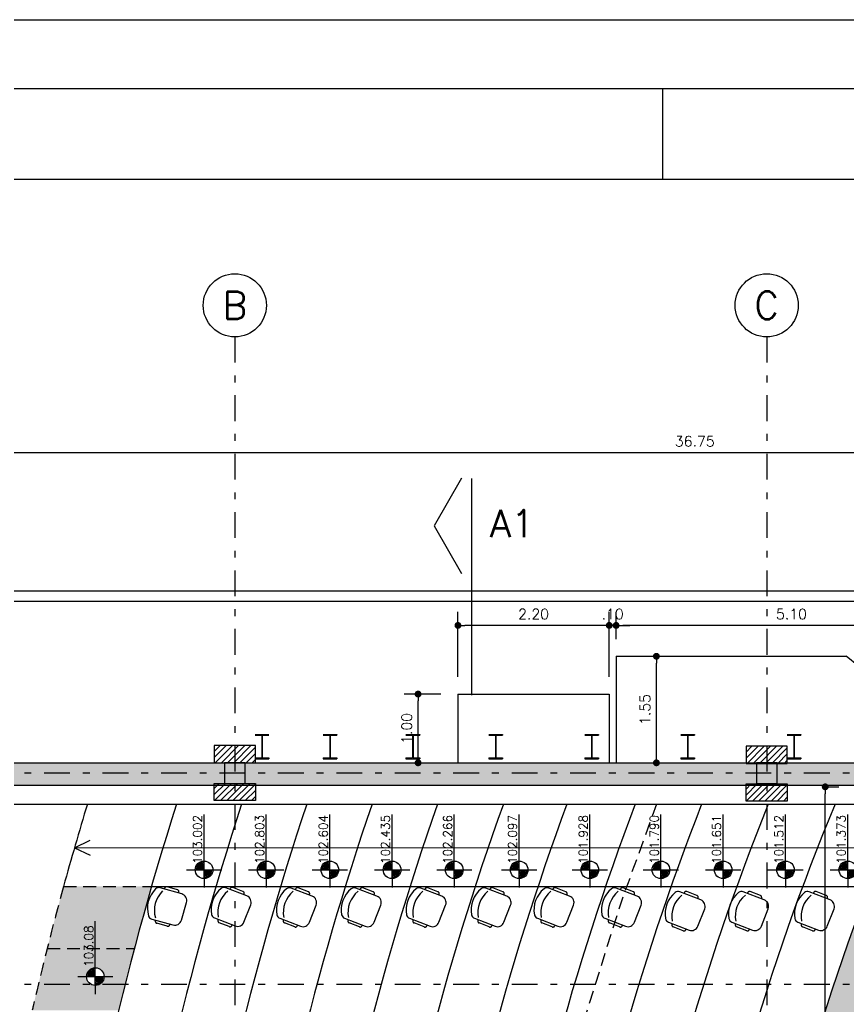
# Model space of a CAD drawing. Extents: x -14 to 107, y -33 to 53.
# Drawn here: x 22.86 to 34.9, y 38.46 to 52.81 of the extents above; entities that cross this region are included whole.
import ezdxf
from ezdxf.enums import TextEntityAlignment as Align

# ---------------------------------------------------------------- set-up
doc = ezdxf.new("R2010")
doc.units = 0
doc.header["$LTSCALE"] = 1.5
doc.header["$MEASUREMENT"] = 0
for name, pattern in [('DASHDOT', [1, 0.5, -0.25, 0, -0.25]), ('HIDDEN', [0.375, 0.25, -0.125]), ('HIDDEN2', [0.1875, 0.125, -0.0625])]:
    doc.linetypes.add(name, pattern=pattern)
doc.layers.get('0').update_dxf_attribs({"linetype": 'CONTINUOUS'})
doc.layers.get('DEFPOINTS').update_dxf_attribs({"linetype": 'CONTINUOUS'})
for name, color, linetype in [('A-ESTRUTURA', 4, 'CONTINUOUS'), ('A-MOBILIA', 1, 'CONTINUOUS'), ('A-PAREDE', 3, 'CONTINUOUS'), ('COTAS', 7, 'CONTINUOUS'), ('EIXOS', 32, 'DASHDOT'), ('N-LNHVISTA', 7, 'CONTINUOUS'), ('N-NOTACOES', 6, 'CONTINUOUS'), ('N-PROJEÇÃO', 1, 'HIDDEN'), ('PILAR', 7, 'CONTINUOUS'), ('PILARNOVO', 4, 'CONTINUOUS'), ('PLACA-PRE-MOLDADA', 6, 'CONTINUOUS'), ('PLATEIA1', 7, 'CONTINUOUS'), ('REVEST', 2, 'CONTINUOUS'), ('SOLID', 251, 'CONTINUOUS'), ('T-FOLHA', 7, 'CONTINUOUS')]:
    doc.layers.add(name, color=color, linetype=linetype)
doc.layers.get('DEFPOINTS').off()
doc.styles.add('COTA', font='romans.shx')
doc.styles.add('ROMANS', font='romans')
doc.dimstyles.new('DG060-1', dxfattribs={"dimscale": 0.1, "dimtxt": 1.5, "dimasz": 1, "dimexe": 2, "dimexo": 2.5, "dimgap": 0.9, "dimtad": 1, "dimzin": 4, "dimdsep": 46, "dimtxsty": 'COTA', "dimblk": 'DOT', "dimblk1": 'DOT', "dimblk2": 'DOT', "dimsah": 1, "dimcen": 0.09, "dimclrd": 1, "dimclre": 1, "dimclrt": 2, "dimadec": 0, "dimazin": 0, "dimtfac": 1, "dimtdec": 4, "dimtix": 1, "dimtmove": 2, "dimatfit": 3, "dimldrblk": 'DOT', "dimfxl": 1, "dimtvp": 2, "dimtolj": 1, "dimtzin": 0, "dimarcsym": 0})

# ---------------------------------------------------------------- blocks, each defined once
blk = doc.blocks.new('DOT')
at = {"color": 0, "linetype": 'ByBlock'}
blk.add_line((-0.5, 0), (-1, 0), dxfattribs=at)
at = {"color": 0, "linetype": 'ByBlock', "const_width": 0.5}
blk.add_lwpolyline([(-0.25, 0, 1), (0.25, 0, 1)], format="xyb", close=True, dxfattribs=at)
blk = doc.blocks.new('*D33')
at = {"color": 1, "linetype": 'ByBlock'}
for p, q in [((14.3, 44.75), (14.3, 46.713)), ((51.045, 44.75), (51.045, 46.713)), ((14.4, 46.513), (50.945, 46.513))]:
    blk.add_line(p, q, dxfattribs=at)
at = {"color": 1, "linetype": 'ByBlock', "xscale": 0.1, "yscale": 0.1, "zscale": 0.1, "rotation": 180}
blk.add_blockref('DOT', (14.3, 46.513), dxfattribs=at)
at = {"color": 1, "linetype": 'ByBlock', "xscale": 0.1, "yscale": 0.1, "zscale": 0.1}
blk.add_blockref('DOT', (51.045, 46.513), dxfattribs=at)
at = {"color": 2, "linetype": 'ByBlock', "insert": (32.672, 46.678), "char_height": 0.15, "attachment_point": 5, "style": 'COTA'}
blk.add_mtext('\\A1;36.75', dxfattribs=at)
blk = doc.blocks.new('*D108')
at = {"color": 1, "linetype": 'ByBlock'}
for p, q in [((34.619, 41.65), (34.769, 41.65)), ((34.569, 28.125), (34.569, 41.55)), ((34.619, 28.025), (34.769, 28.025))]:
    blk.add_line(p, q, dxfattribs=at)
at = {"color": 1, "linetype": 'ByBlock', "xscale": 0.1, "yscale": 0.1, "zscale": 0.1}
for p, rotation in [((34.569, 41.65), 90), ((34.569, 28.025), 270)]:
    blk.add_blockref('DOT', p, dxfattribs=dict(at, rotation=rotation))
at = {"color": 2, "linetype": 'ByBlock', "insert": (34.404, 35.625), "char_height": 0.15, "attachment_point": 5, "rotation": 90, "style": 'COTA'}
blk.add_mtext('\\A1;13.63', dxfattribs=at)
blk = doc.blocks.new('REFORÇO')
at = {"layer": 'PILARNOVO'}
h = blk.add_hatch(dxfattribs=at)
h.set_pattern_fill('ANSI31', color=1, scale=0.02, style=0)
h.set_pattern_definition([(45, (-15.477946, 25.700124), (-0.04490128, 0.04490128), [])])
h.paths.add_polyline_path([(25.983, 42), (26.283, 42), (26.283, 42.25), (25.983, 42.25)])
h.paths.add_polyline_path([(25.983, 41.7), (25.983, 41.45), (26.283, 41.45), (26.283, 41.7)])
h.paths.add_polyline_path([(25.983, 41.7), (25.683, 41.7), (25.683, 41.45), (25.983, 41.45)])
h.paths.add_polyline_path([(25.683, 42), (25.983, 42), (25.983, 42.25), (25.683, 42.25)])
h = blk.add_hatch(dxfattribs=at)
h.set_pattern_fill('ANSI31', color=1, scale=0.02, style=0)
h.set_pattern_definition([(45, (-7.742946, 25.69181), (-0.04490128, 0.04490128), [])])
h.paths.add_polyline_path([(33.718, 41.992), (34.018, 41.992), (34.018, 42.242), (33.718, 42.242)])
h.paths.add_polyline_path([(33.718, 41.692), (33.718, 41.442), (34.018, 41.442), (34.018, 41.692)])
h.paths.add_polyline_path([(33.718, 41.692), (33.418, 41.692), (33.418, 41.442), (33.718, 41.442)])
h.paths.add_polyline_path([(33.418, 41.992), (33.718, 41.992), (33.718, 42.242), (33.418, 42.242)])
for points in [[(25.683, 42), (26.283, 42), (26.283, 42.25), (25.683, 42.25)], [(33.418, 41.992), (34.018, 41.992), (34.018, 42.242), (33.418, 42.242)], [(25.683, 41.7), (26.283, 41.7), (26.283, 41.45), (25.683, 41.45)], [(33.418, 41.692), (34.018, 41.692), (34.018, 41.442), (33.418, 41.442)]]:
    blk.add_lwpolyline(points, close=True, dxfattribs=at)
blk = doc.blocks.new('CADEIRA55')
at = {"layer": 'A-MOBILIA'}
for p, q in [((-0.233, -0.117), (-0.233, -0.438)), ((0.237, -0.438), (0.237, -0.112)), ((-0.273, -0.363), (-0.273, -0.205)), ((0.277, -0.363), (0.277, -0.205)), ((-0.133, -0.538), (0.137, -0.538))]:
    blk.add_line(p, q, dxfattribs=at)
at = {"layer": 'A-MOBILIA', "linetype": 'HIDDEN'}
for p, q in [((-0.233, -0.175), (-0.243, -0.175)), ((0.237, -0.175), (0.247, -0.175)), ((-0.233, -0.393), (-0.243, -0.393)), ((0.237, -0.393), (0.247, -0.393))]:
    blk.add_line(p, q, dxfattribs=at)
at = {"layer": 'A-MOBILIA'}
for centre, radius, start, end in [((0.006, -0.397), 0.397, 60.2956, 121.4861), ((-0.163, -0.117), 0.07, 123.0438, 180), ((0.006, -0.502), 0.397, 60.2956, 121.4861), ((0.167, -0.112), 0.07, 0, 58.8307), ((-0.133, -0.438), 0.1, 180, 270), ((0.137, -0.438), 0.1, 270, 0)]:
    blk.add_arc(centre, radius, start, end, dxfattribs=at)
at = {"layer": 'A-MOBILIA', "linetype": 'HIDDEN'}
for centre, start, end in [((-0.243, -0.205), 90, 180), ((0.247, -0.205), 0, 90), ((-0.243, -0.363), 180, 270), ((0.247, -0.363), 270, 0)]:
    blk.add_arc(centre, 0.03, start, end, dxfattribs=at)
blk = doc.blocks.new('CAMAROTES_ESTRUT2')
at = {"layer": 'A-ESTRUTURA'}
for p, q in [((-18.885, -2.558), (-18.885, -2.548)), ((-18.885, -2.548), (-18.689, -2.548)), ((-17.899, -2.558), (-17.899, -2.548)), ((-17.899, -2.548), (-17.703, -2.548)), ((-16.694, -2.558), (-16.694, -2.548)), ((-16.694, -2.548), (-16.498, -2.548)), ((-15.489, -2.558), (-15.489, -2.548)), ((-15.489, -2.548), (-15.292, -2.548)), ((-14.092, -2.548), (-13.896, -2.548)), ((-14.092, -2.558), (-14.092, -2.548)), ((-12.696, -2.558), (-12.696, -2.548)), ((-12.696, -2.548), (-12.499, -2.548)), ((-11.15, -2.548), (-10.954, -2.548)), ((-11.15, -2.558), (-11.15, -2.548)), ((-9.903, -2.548), (-9.707, -2.548)), ((-9.903, -2.558), (-9.903, -2.548)), ((-8.507, -2.558), (-8.507, -2.548)), ((-8.507, -2.548), (-8.31, -2.548)), ((-7.11, -2.558), (-7.11, -2.548)), ((-7.11, -2.548), (-6.914, -2.548)), ((-5.714, -2.558), (-5.714, -2.548)), ((-5.714, -2.548), (-5.518, -2.548)), ((-4.208, -2.558), (-4.208, -2.548)), ((-4.208, -2.548), (-4.012, -2.548)), ((-2.921, -2.558), (-2.921, -2.548)), ((-2.921, -2.548), (-2.725, -2.548)), ((-1.535, -2.548), (-1.339, -2.548)), ((-1.535, -2.558), (-1.535, -2.548)), ((-0.201, -2.548), (-0.004, -2.548)), ((-0.201, -2.558), (-0.201, -2.548))]:
    blk.add_line(p, q, dxfattribs=at)
at = {"layer": 'A-ESTRUTURA', "linetype": 'Continuous'}
for p, q in [((-18.885, -2.548), (-18.685, -2.548)), ((-18.885, -2.558), (-18.788, -2.558)), ((-18.788, -2.888), (-18.788, -2.558)), ((-18.782, -2.558), (-18.685, -2.558)), ((-18.782, -2.888), (-18.782, -2.558)), ((-18.685, -2.558), (-18.685, -2.548)), ((-17.899, -2.548), (-17.699, -2.548)), ((-17.899, -2.558), (-17.802, -2.558)), ((-17.802, -2.888), (-17.802, -2.558)), ((-17.796, -2.558), (-17.699, -2.558)), ((-17.796, -2.888), (-17.796, -2.558)), ((-17.699, -2.558), (-17.699, -2.548)), ((-16.694, -2.548), (-16.493, -2.548)), ((-16.694, -2.558), (-16.597, -2.558)), ((-16.597, -2.888), (-16.597, -2.558)), ((-16.59, -2.558), (-16.493, -2.558)), ((-16.59, -2.888), (-16.59, -2.558)), ((-16.493, -2.558), (-16.493, -2.548)), ((-15.489, -2.548), (-15.288, -2.548)), ((-15.489, -2.558), (-15.391, -2.558)), ((-15.391, -2.888), (-15.391, -2.558)), ((-15.385, -2.558), (-15.288, -2.558)), ((-15.385, -2.888), (-15.385, -2.558)), ((-15.288, -2.558), (-15.288, -2.548)), ((-14.092, -2.548), (-13.892, -2.548)), ((-14.092, -2.558), (-13.995, -2.558)), ((-13.995, -2.888), (-13.995, -2.558)), ((-13.989, -2.888), (-13.989, -2.558)), ((-13.989, -2.558), (-13.892, -2.558)), ((-13.892, -2.558), (-13.892, -2.548)), ((-12.696, -2.548), (-12.495, -2.548)), ((-12.696, -2.558), (-12.599, -2.558)), ((-12.599, -2.888), (-12.599, -2.558)), ((-12.592, -2.558), (-12.495, -2.558)), ((-12.592, -2.888), (-12.592, -2.558)), ((-12.495, -2.558), (-12.495, -2.548)), ((-11.15, -2.548), (-10.95, -2.548)), ((-11.15, -2.558), (-11.053, -2.558)), ((-11.053, -2.888), (-11.053, -2.558)), ((-11.047, -2.888), (-11.047, -2.558)), ((-11.047, -2.558), (-10.95, -2.558)), ((-10.95, -2.558), (-10.95, -2.548)), ((-9.903, -2.548), (-9.702, -2.548)), ((-9.903, -2.558), (-9.806, -2.558)), ((-9.806, -2.888), (-9.806, -2.558)), ((-9.8, -2.888), (-9.8, -2.558)), ((-9.8, -2.558), (-9.702, -2.558)), ((-9.702, -2.558), (-9.702, -2.548)), ((-8.507, -2.548), (-8.306, -2.548)), ((-8.507, -2.558), (-8.409, -2.558)), ((-8.409, -2.888), (-8.409, -2.558)), ((-8.403, -2.558), (-8.306, -2.558)), ((-8.403, -2.888), (-8.403, -2.558)), ((-8.306, -2.558), (-8.306, -2.548)), ((-7.11, -2.548), (-6.91, -2.548)), ((-7.11, -2.558), (-7.013, -2.558)), ((-7.013, -2.888), (-7.013, -2.558)), ((-7.007, -2.558), (-6.91, -2.558)), ((-7.007, -2.888), (-7.007, -2.558)), ((-6.91, -2.558), (-6.91, -2.548)), ((-5.714, -2.548), (-5.513, -2.548)), ((-5.714, -2.558), (-5.617, -2.558)), ((-5.617, -2.888), (-5.617, -2.558)), ((-5.61, -2.558), (-5.513, -2.558)), ((-5.61, -2.888), (-5.61, -2.558)), ((-5.513, -2.558), (-5.513, -2.548)), ((-4.208, -2.548), (-4.007, -2.548)), ((-4.208, -2.558), (-4.111, -2.558)), ((-4.111, -2.888), (-4.111, -2.558)), ((-4.105, -2.558), (-4.007, -2.558)), ((-4.105, -2.888), (-4.105, -2.558)), ((-4.007, -2.558), (-4.007, -2.548)), ((-2.921, -2.548), (-2.72, -2.548)), ((-2.921, -2.558), (-2.824, -2.558)), ((-2.824, -2.888), (-2.824, -2.558)), ((-2.818, -2.558), (-2.72, -2.558)), ((-2.818, -2.888), (-2.818, -2.558)), ((-2.72, -2.558), (-2.72, -2.548)), ((-1.535, -2.548), (-1.334, -2.548)), ((-1.535, -2.558), (-1.438, -2.558)), ((-1.438, -2.888), (-1.438, -2.558)), ((-1.432, -2.888), (-1.432, -2.558)), ((-1.432, -2.558), (-1.334, -2.558)), ((-1.334, -2.558), (-1.334, -2.548)), ((-0.201, -2.548), (0, -2.548)), ((-0.201, -2.558), (-0.103, -2.558)), ((-0.103, -2.888), (-0.103, -2.558)), ((-0.097, -2.888), (-0.097, -2.558)), ((-0.097, -2.558), (0, -2.558)), ((0, -2.558), (0, -2.548)), ((-18.885, -2.888), (-18.788, -2.888)), ((-18.885, -2.898), (-18.685, -2.898)), ((-18.885, -2.898), (-18.685, -2.898)), ((-18.782, -2.888), (-18.685, -2.888)), ((-17.899, -2.888), (-17.802, -2.888)), ((-17.899, -2.898), (-17.699, -2.898)), ((-17.899, -2.898), (-17.699, -2.898)), ((-17.796, -2.888), (-17.699, -2.888)), ((-17.699, -2.898), (-17.699, -2.888)), ((-16.694, -2.888), (-16.597, -2.888)), ((-16.694, -2.898), (-16.493, -2.898)), ((-16.694, -2.898), (-16.493, -2.898)), ((-16.59, -2.888), (-16.493, -2.888)), ((-16.493, -2.898), (-16.493, -2.888)), ((-15.489, -2.888), (-15.391, -2.888)), ((-15.489, -2.898), (-15.288, -2.898)), ((-15.489, -2.898), (-15.288, -2.898)), ((-15.385, -2.888), (-15.288, -2.888)), ((-15.288, -2.898), (-15.288, -2.888)), ((-14.092, -2.888), (-13.995, -2.888)), ((-14.092, -2.898), (-13.892, -2.898)), ((-14.092, -2.898), (-13.892, -2.898)), ((-13.989, -2.888), (-13.892, -2.888)), ((-13.892, -2.898), (-13.892, -2.888)), ((-12.696, -2.888), (-12.599, -2.888)), ((-12.696, -2.898), (-12.495, -2.898)), ((-12.696, -2.898), (-12.495, -2.898)), ((-12.592, -2.888), (-12.495, -2.888)), ((-12.495, -2.898), (-12.495, -2.888)), ((-11.15, -2.888), (-11.053, -2.888)), ((-11.15, -2.898), (-10.95, -2.898)), ((-11.15, -2.898), (-10.95, -2.898)), ((-11.047, -2.888), (-10.95, -2.888)), ((-10.95, -2.898), (-10.95, -2.888)), ((-9.903, -2.888), (-9.806, -2.888)), ((-9.903, -2.898), (-9.702, -2.898)), ((-9.903, -2.898), (-9.702, -2.898)), ((-9.8, -2.888), (-9.702, -2.888)), ((-9.702, -2.898), (-9.702, -2.888)), ((-8.507, -2.888), (-8.409, -2.888)), ((-8.507, -2.898), (-8.306, -2.898)), ((-8.507, -2.898), (-8.306, -2.898)), ((-8.403, -2.888), (-8.306, -2.888)), ((-8.306, -2.898), (-8.306, -2.888)), ((-7.11, -2.888), (-7.013, -2.888)), ((-7.11, -2.898), (-6.91, -2.898)), ((-7.11, -2.898), (-6.91, -2.898)), ((-7.007, -2.888), (-6.91, -2.888)), ((-6.91, -2.898), (-6.91, -2.888)), ((-5.714, -2.888), (-5.617, -2.888)), ((-5.714, -2.898), (-5.513, -2.898)), ((-5.714, -2.898), (-5.513, -2.898)), ((-5.61, -2.888), (-5.513, -2.888)), ((-5.513, -2.898), (-5.513, -2.888)), ((-4.208, -2.888), (-4.111, -2.888)), ((-4.208, -2.898), (-4.007, -2.898)), ((-4.208, -2.898), (-4.007, -2.898)), ((-4.105, -2.888), (-4.007, -2.888)), ((-4.007, -2.898), (-4.007, -2.888)), ((-2.921, -2.888), (-2.824, -2.888)), ((-2.921, -2.898), (-2.72, -2.898)), ((-2.921, -2.898), (-2.72, -2.898)), ((-2.818, -2.888), (-2.72, -2.888)), ((-2.72, -2.898), (-2.72, -2.888)), ((-1.535, -2.888), (-1.438, -2.888)), ((-1.535, -2.898), (-1.334, -2.898)), ((-1.535, -2.898), (-1.334, -2.898)), ((-1.432, -2.888), (-1.334, -2.888)), ((-1.334, -2.898), (-1.334, -2.888)), ((-0.201, -2.888), (-0.103, -2.888)), ((-0.201, -2.898), (0, -2.898)), ((-0.201, -2.898), (0, -2.898)), ((-0.097, -2.888), (0, -2.888)), ((0, -2.898), (0, -2.888))]:
    blk.add_line(p, q, dxfattribs=at)
blk = doc.blocks.new('N-1901')
at = {"layer": 'N-NOTACOES', "color": 1}
for p, q in [((0, 0.004), (0, -0.004)), ((-0.002, 0), (-0.004, 0)), ((-0.002, 0), (0.0126, 0))]:
    blk.add_line(p, q, dxfattribs=at)
blk.add_circle((0, 0), 0.002, dxfattribs=at)
at = {"layer": 'N-NOTACOES', "color": 2}
for radius, start, end in [(0.00175, 0, 90), (0.0015, 0, 90), (0.00125, 0, 90), (0.001, 0, 90), (0.00075, 0, 90), (0.0005, 0, 90), (0.00025, 0, 90), (0.00175, 180, 270), (0.0015, 180, 270), (0.00125, 180, 270), (0.001, 180, 270), (0.00075, 180, 270), (0.0005, 180, 270), (0.00025, 180, 270)]:
    blk.add_arc((0, 0), radius, start, end, dxfattribs=at)
at = {"layer": 'N-NOTACOES', "color": 2, "style": 'ROMANS'}
blk.add_attdef('COTAP', text='', height=0.002, dxfattribs=at).set_placement((0.00691, 0.0015), align=Align.MIDDLE)
blk = doc.blocks.new('N-1113')
at = {"layer": 'N-NOTACOES'}
blk.add_line((0, 0.0315), (0, 0), dxfattribs=at)
blk.add_lwpolyline([(-0.00146, 0.03155), (-0.00546, 0.02463), (-0.00146, 0.0177)], dxfattribs=at)
at = {"layer": 'N-NOTACOES', "style": 'ROMANS'}
blk.add_attdef('A', (0.00263, 0.02297), '', height=0.004, dxfattribs=at)
blk = doc.blocks.new('*D348')
at = {"color": 1, "linetype": 'ByBlock'}
for p, q in [((28.978, 43), (28.448, 43)), ((28.648, 42.1), (28.648, 42.9))]:
    blk.add_line(p, q, dxfattribs=at)
at = {"color": 1, "linetype": 'ByBlock', "xscale": 0.1, "yscale": 0.1, "zscale": 0.1}
for p, rotation in [((28.648, 43), 90), ((28.648, 42), 270)]:
    blk.add_blockref('DOT', p, dxfattribs=dict(at, rotation=rotation))
at = {"color": 2, "linetype": 'ByBlock', "insert": (28.483, 42.5), "char_height": 0.15, "attachment_point": 5, "rotation": 90, "style": 'COTA'}
blk.add_mtext('\\A1;1.00', dxfattribs=at)
blk = doc.blocks.new('*D349')
at = {"color": 1, "linetype": 'ByBlock'}
for p, q in [((31.778, 43.55), (32.314, 43.55)), ((32.114, 42.1), (32.114, 43.45))]:
    blk.add_line(p, q, dxfattribs=at)
at = {"color": 1, "linetype": 'ByBlock', "xscale": 0.1, "yscale": 0.1, "zscale": 0.1}
for p, rotation in [((32.114, 43.55), 90), ((32.114, 42), 270)]:
    blk.add_blockref('DOT', p, dxfattribs=dict(at, rotation=rotation))
at = {"color": 2, "linetype": 'ByBlock', "insert": (31.949, 42.775), "char_height": 0.15, "attachment_point": 5, "rotation": 90, "style": 'COTA'}
blk.add_mtext('\\A1;1.55', dxfattribs=at)
blk = doc.blocks.new('*D352')
at = {"color": 1, "linetype": 'ByBlock'}
for p, q in [((31.528, 43.8), (31.528, 44.199)), ((36.528, 43.999), (31.628, 43.999))]:
    blk.add_line(p, q, dxfattribs=at)
at = {"color": 1, "linetype": 'ByBlock', "xscale": 0.1, "yscale": 0.1, "zscale": 0.1, "rotation": 180}
blk.add_blockref('DOT', (31.528, 43.999), dxfattribs=at)
at = {"color": 1, "linetype": 'ByBlock', "xscale": 0.1, "yscale": 0.1, "zscale": 0.1}
blk.add_blockref('DOT', (36.628, 43.999), dxfattribs=at)
at = {"color": 2, "linetype": 'ByBlock', "insert": (34.078, 44.164), "char_height": 0.15, "attachment_point": 5, "style": 'COTA'}
blk.add_mtext('\\A1;5.10', dxfattribs=at)
blk = doc.blocks.new('*D353')
at = {"color": 1, "linetype": 'ByBlock'}
for p, q in [((31.428, 43.25), (31.428, 44.199)), ((31.328, 43.999), (31.228, 43.999)), ((31.528, 43.999), (31.428, 43.999)), ((31.628, 43.999), (31.728, 43.999))]:
    blk.add_line(p, q, dxfattribs=at)
at = {"color": 1, "linetype": 'ByBlock', "xscale": 0.1, "yscale": 0.1, "zscale": 0.1}
blk.add_blockref('DOT', (31.428, 43.999), dxfattribs=at)
at = {"color": 1, "linetype": 'ByBlock', "xscale": 0.1, "yscale": 0.1, "zscale": 0.1, "rotation": 180}
blk.add_blockref('DOT', (31.528, 43.999), dxfattribs=at)
at = {"color": 2, "linetype": 'ByBlock', "insert": (31.478, 44.164), "char_height": 0.15, "attachment_point": 5, "style": 'COTA'}
blk.add_mtext('\\A1;.10', dxfattribs=at)
blk = doc.blocks.new('*D354')
at = {"color": 1, "linetype": 'ByBlock'}
for p, q in [((29.228, 43.25), (29.228, 44.199)), ((31.328, 43.999), (29.328, 43.999))]:
    blk.add_line(p, q, dxfattribs=at)
at = {"color": 1, "linetype": 'ByBlock', "xscale": 0.1, "yscale": 0.1, "zscale": 0.1, "rotation": 180}
blk.add_blockref('DOT', (29.228, 43.999), dxfattribs=at)
at = {"color": 1, "linetype": 'ByBlock', "xscale": 0.1, "yscale": 0.1, "zscale": 0.1}
blk.add_blockref('DOT', (31.428, 43.999), dxfattribs=at)
at = {"color": 2, "linetype": 'ByBlock', "insert": (30.328, 44.164), "char_height": 0.15, "attachment_point": 5, "style": 'COTA'}
blk.add_mtext('\\A1;2.20', dxfattribs=at)

msp = doc.modelspace()

# ---------------------------------------------------------------- hatches: boundary and pattern name
at = {"layer": 'PILAR'}
h = msp.add_hatch(color=256, dxfattribs=at)
h.paths.add_polyline_path([(26.1331, 42.0001), (25.983, 42.0001), (25.983, 41.7001), (26.1331, 41.7001)])
h.paths.add_polyline_path([(25.983, 42.0001), (25.8331, 42.0001), (25.8331, 41.7001), (25.983, 41.7001)])
h = msp.add_hatch(color=256, dxfattribs=at)
h.paths.add_polyline_path([(33.8681, 41.8501), (33.8681, 42), (33.718, 42), (33.718, 41.8501)])
h.paths.add_polyline_path([(33.718, 42), (33.5681, 42), (33.5681, 41.8501), (33.718, 41.8501)])
h.paths.add_polyline_path([(33.718, 41.7001), (33.8681, 41.7001), (33.8681, 41.8501), (33.718, 41.8501)])
h.paths.add_polyline_path([(33.5681, 41.8501), (33.5681, 41.7001), (33.718, 41.7001), (33.718, 41.8501)])
at = {"layer": 'SOLID', "linetype": 'ByBlock'}
h = msp.add_hatch(color=256, dxfattribs=at)
h.paths.add_polyline_path([(25.8331, 41.675), (25.8331, 42), (23.1057, 42), (12.9454, 42), (12.8367, 41.675)])
h.paths.add_polyline_path([(18.385, 41.7251), (18.135, 41.7251), (18.135, 41.9751), (18.385, 41.9751)], flags=16)
h.paths.add_polyline_path([(21.0231, 41.3589), (21.0231, 41.7411), (21.2481, 41.7411), (21.2481, 41.3589)], flags=9)
msp.add_hatch(color=256, dxfattribs=at).paths.add_polyline_path([(41.3111, 41.675), (41.3111, 41.7001), (41.3111, 42), (39.1037, 42), (33.8681, 42), (33.8681, 41.7001), (33.5681, 41.7001), (33.5681, 42), (26.1331, 42), (26.1331, 41.7001), (25.8331, 41.7001), (25.8331, 41.675)])
h = msp.add_hatch(color=254, dxfattribs=at)
h.paths.add_polyline_path([(24.7718, 40.2), (23.4922, 40.2, 0.0050344), (23.2551, 39.3), (24.5225, 39.3, -0.0052927)])
h.paths.add_polyline_path([(23.1257, 38.7751), (23.8952, 38.7751, -0.280484), (23.8259, 38.8888, -0.4142136), (23.9539, 39.0168), (23.9539, 39.3), (23.2551, 39.3, 0.0029241)])
h.paths.add_polyline_path([(23.1257, 38.7751, 0.0017681), (23.0505, 38.457, 0.0003166), (23.0373, 38.4), (23.3548, 38.4), (24.2936, 38.4, -0.0021902), (24.3866, 38.7751), (24.0127, 38.7751, -0.2431097), (23.8952, 38.7751)])
h.paths.add_polyline_path([(23.9539, 39.3), (23.9539, 39.0168, -0.4142136), (24.0819, 38.8888, -0.280484), (24.0127, 38.7751), (24.3866, 38.7751, -0.0030728), (24.5225, 39.3)])
h.paths.add_polyline_path([(23.9542, 38.9484), (23.9542, 39.7133), (23.7622, 39.7133), (23.7622, 38.9484)], flags=9)
h = msp.add_hatch(color=254, dxfattribs=at)
h.paths.add_polyline_path([(35.4945, 38.3311), (35.4622, 38.3694), (34.6462, 37.6809), (34.4274, 37.9402, 0.0206175), (33.718, 35.2105), (33.718, 34.5383, -0.1162165), (33.7497, 34.5433), (33.8124, 34.5386), (33.8132, 34.5486, -0.4142136), (33.8453, 34.5763), (34.0031, 34.5646, -0.4142136), (34.0308, 34.5324), (34.03, 34.5225), (34.0746, 34.5192, -0.4142136), (34.1669, 34.412), (34.1469, 34.1428, -0.4142136), (34.0398, 34.0505), (33.9952, 34.0538), (33.9945, 34.0438, -0.1760861), (33.9861, 34.0251), (34.3982, 34.0251, -0.0333826)])
h.paths.add_polyline_path([(33.4834, 34.0251), (33.718, 34.0251), (33.718, 34.0744, -0.2638351), (33.6617, 34.1144, -0.2674718), (33.6851, 34.5104, -0.1578083), (33.718, 34.5383), (33.718, 35.2105, 0.0088308)])
h.paths.add_polyline_path([(35.4622, 38.3694), (35.4945, 38.3311, -0.0035143), (35.6431, 38.7751), (34.6932, 38.7751, 0.0064031), (34.4274, 37.9402), (34.6462, 37.6809)])
h.paths.add_polyline_path([(35.6431, 38.7751, -0.0113968), (36.1679, 40.2), (35.2024, 40.2, 0.011058), (34.6932, 38.7751)])
h.paths.add_polyline_path([(35.3473, 39.5553), (35.1999, 39.6126, -0.4142136), (35.1828, 39.6514), (35.1864, 39.6607), (35.1325, 39.6816, -0.2714018), (35.0885, 39.7371, -0.2674718), (35.2265, 40.109, -0.2791442), (35.2979, 40.1216), (35.3565, 40.0988), (35.3602, 40.1081, -0.4142136), (35.399, 40.1252), (35.5465, 40.068, -0.4142136), (35.5636, 40.0291), (35.5599, 40.0198), (35.6016, 40.0037, -0.4142136), (35.6586, 39.8742), (35.5609, 39.6225, -0.4142136), (35.4314, 39.5655), (35.3898, 39.5817), (35.3862, 39.5724, -0.4142136)], flags=16)
h.paths.add_polyline_path([(34.2915, 35.298), (34.2915, 35.9516), (34.5165, 35.9516), (34.5165, 35.298)], flags=25)
h.paths.add_polyline_path([(34.0433, 34.7424), (35.1655, 38.7106), (34.7806, 38.8195), (33.6584, 34.8513)], flags=9)

# ---------------------------------------------------------------- linework, layer by layer
at = {"layer": 'A-PAREDE'}
for p, q in [((0, 44.5), (60.0886, 44.5)), ((0, 44.35), (60.0148, 44.35)), ((0.7, 42), (23.1057, 42)), ((23.1057, 42), (39.1037, 42)), ((12.05, 41.675), (45.194, 41.675))]:
    msp.add_line(p, q, dxfattribs=at)
at = {"layer": 'EIXOS', "ltscale": 0.5}
for p, q in [((25.983, 48.1976), (25.983, -4.8398)), ((33.718, 48.1976), (33.718, -4.8398)), ((78.8353, 41.8501), (-5.9475, 41.8501)), ((78.8353, 38.7751), (-5.9475, 38.7751))]:
    msp.add_line(p, q, dxfattribs=at)
at = {"layer": 'EIXOS', "linetype": 'Continuous'}
for centre in [(25.983, 48.6568), (33.718, 48.6568)]:
    msp.add_circle(centre, 0.4592, dxfattribs=at)
at = {"layer": 'N-NOTACOES', "color": 3}
for q in [(23.8802, 40.8735), (23.8802, 40.6535)]:
    msp.add_line((23.6505, 40.7635), q, dxfattribs=at)
at = {"layer": 'N-NOTACOES', "color": 1}
msp.add_line((35.4222, 40.7599), (23.6505, 40.7635), dxfattribs=at)
at = {"layer": 'N-PROJEÇÃO', "ltscale": 0.5}
for p, q in [((23.4922, 40.2), (24.7718, 40.2)), ((23.2551, 39.3), (24.5225, 39.3))]:
    msp.add_line(p, q, dxfattribs=at)
msp.add_arc((68.0647, 27.9774), 46.218, 164.66545, 166.89464, dxfattribs=at)
at = {"layer": 'PILAR'}
for points in [[(25.8331, 41.7001), (26.1331, 41.7001), (26.1331, 42.0001), (25.8331, 42.0001)], [(33.5681, 41.7001), (33.8681, 41.7001), (33.8681, 42.0001), (33.5681, 42.0001)]]:
    msp.add_lwpolyline(points, close=True, dxfattribs=at)
at = {"layer": 'PLATEIA1'}
for p, q in [((31.5278, 43.55), (31.5278, 42)), ((31.5278, 43.55), (34.8712, 43.5499)), ((35.4278, 43.0999), (34.8712, 43.5499)), ((24.7718, 40.2), (36.1679, 40.2))]:
    msp.add_line(p, q, dxfattribs=at)
at = {"layer": 'PLATEIA1', "linetype": 'Continuous', "ltscale": 0.35}
for p, q in [((29.2278, 43), (29.2278, 42)), ((29.2278, 43), (31.4278, 43)), ((31.4278, 43), (31.4278, 42))]:
    msp.add_line(p, q, dxfattribs=at)
at = {"layer": 'PLATEIA1'}
for centre, radius, start, end in [((67.1576, 27.9774), 44.1129, 162.28532, 172.2186), ((68.0647, 27.9774), 46.218, 163.11699, 164.66545), ((67.1576, 27.9774), 43.2129, 161.90374, 172.0555), ((67.1576, 27.9774), 42.3129, 161.50504, 171.88539), ((67.1576, 27.9774), 41.4129, 161.08802, 171.70781), ((67.1576, 27.9774), 40.5129, 160.65136, 171.52226), ((67.1576, 27.9774), 39.6129, 160.19361, 171.22575), ((67.1576, 27.9774), 38.7437, 159.73, 171.02729), ((67.1576, 27.9774), 37.8129, 159.20823, 170.80453), ((67.1576, 27.9774), 36.9129, 158.67686, 170.57831), ((67.1576, 27.9774), 36.0129, 158.11684, 170.34062), ((67.1576, 27.9774), 35.1129, 157.52574, 170.09057), ((67.1576, 27.9774), 34.2129, 156.90081, 169.82716), ((68.0647, 27.9774), 46.218, 166.89464, 166.96721)]:
    msp.add_arc(centre, radius, start, end, dxfattribs=at)
at = {"layer": 'PLATEIA1', "color": 81, "linetype": 'HIDDEN2'}
msp.add_arc((67.1576, 27.9774), 37.5266, 159.04216, 197.64891, dxfattribs=at)
at = {"layer": 'REVEST'}
msp.add_line((22.6731, 41.4), (44.919, 41.4), dxfattribs=at)
at = {"layer": 'SOLID', "linetype": 'ByBlock'}
msp.add_line((25.8331, 42.0001), (25.8331, 41.675), dxfattribs=at)
at = {"layer": 'T-FOLHA', "color": 1}
msp.add_lwpolyline([(-13.699, -33.2871), (-13.699, 52.8129), (107.201, 52.8129), (107.201, -33.2871)], close=True, dxfattribs=at)
at = {"layer": 'T-FOLHA', "color": 2}
msp.add_lwpolyline([(-12.699, -32.2871), (-12.699, 51.8129), (106.201, 51.8129), (106.201, -32.2871)], close=True, dxfattribs=at)
msp.add_lwpolyline([(32.201, 51.8129), (32.201, 50.4912)], dxfattribs=at)
at = {"layer": 'T-FOLHA', "color": 3}
msp.add_lwpolyline([(-10.199, 50.4912), (105.201, 50.4912), (105.201, -30.6831), (-10.199, -30.6831), (-10.199, 50.4912)], dxfattribs=at)

# ---------------------------------------------------------------- block references
at = {"xscale": 100, "yscale": 100, "zscale": 100}
msp.add_blockref('N-1113', (29.427, 42.9852), dxfattribs=at).add_auto_attribs({'A': 'A1'})
at = {"layer": 'COTAS', "linetype": 'ByBlock', "xscale": -1, "rotation": 180}
msp.add_blockref('CAMAROTES_ESTRUT2', (45.1645, 39.512), dxfattribs=at)
at = {"layer": 'COTAS', "linetype": 'ByBlock'}
msp.add_blockref('REFORÇO', (0, 0), dxfattribs=at)
at = {"layer": 'DEFPOINTS'}
for p, rotation in [((24.7249, 39.9828), 74.28409663889227), ((25.6627, 40.0015), 68.77485336746969), ((26.6139, 39.9975), 68.77485336746969), ((27.5549, 39.9975), 68.77485336746969), ((28.4979, 39.9975), 68.77485336746969), ((29.4429, 39.9975), 68.77485336746969), ((30.3578, 39.9975), 68.77485336746969), ((31.34, 39.9975), 68.77485336746969), ((32.265, 39.9414), 68.77485336746969), ((33.1875, 39.9414), 68.77485336746969), ((34.1459, 39.9414), 68.77485336746969)]:
    msp.add_blockref('CADEIRA55', p, dxfattribs=dict(at, rotation=rotation))
at = {"layer": 'N-LNHVISTA', "xscale": 64, "yscale": 64, "zscale": 64, "rotation": 90}
for p, values in [((25.5359, 40.4421), {'COTAP': '103.002'}), ((26.4401, 40.4421), {'COTAP': '102.803'}), ((27.3653, 40.4421), {'COTAP': '102.604'}), ((28.2698, 40.4421), {'COTAP': '102.435'}), ((29.1744, 40.4421), {'COTAP': '102.266'}), ((30.1186, 40.4421), {'COTAP': '102.097'}), ((31.1461, 40.4421), {'COTAP': '101.928'}), ((32.1793, 40.4421), {'COTAP': '101.790'}), ((33.085, 40.4421), {'COTAP': '101.651'}), ((33.991, 40.4421), {'COTAP': '101.512'}), ((34.8972, 40.4421), {'COTAP': '101.373'}), ((23.9539, 38.8888), {'COTAP': '103.08'})]:
    msp.add_blockref('N-1901', p, dxfattribs=at).add_auto_attribs(values)

# ---------------------------------------------------------------- texts
at = {"layer": 'EIXOS', "color": 2, "style": 'ROMANS'}
for s, p in [('B', (25.8012, 48.4566)), ('C', (33.5362, 48.4566))]:
    msp.add_text(s, height=0.4, dxfattribs=at).set_placement(p)

# ---------------------------------------------------------------- dimensions: what is measured, and where the dimension line sits
at = {"layer": 'COTAS'}
dim = msp.add_linear_dim(base=(51.0447, 46.5133), p1=(14.3, 44.5), p2=(51.0447, 44.5), dimstyle='DG060-1', dxfattribs=at)
dim.commit()
dim.dimension.update_dxf_attribs({"geometry": '*D33', "text_midpoint": (32.6723, 46.6783)})
dim = msp.add_linear_dim(base=(34.569, 41.65), p1=(34.369, 28.0251), p2=(34.369, 41.65), angle=90, dimstyle='DG060-1', dxfattribs=at)
dim.commit()
dim.dimension.update_dxf_attribs({"geometry": '*D108', "text_midpoint": (34.404, 35.6248), "dimtype": 160})
at = {"layer": 'PLACA-PRE-MOLDADA'}
for base, p1, p2, picture, middle in [((29.2278, 43.9987), (31.4278, 43), (29.2278, 43), '*D354', (30.3278, 44.1637)), ((31.4278, 43.9987), (31.5278, 43.55), (31.4278, 43), '*D353', (31.4778, 44.1637)), ((31.5278, 43.9987), (36.6278, 43.0999), (31.5278, 43.55), '*D352', (34.0778, 44.1637))]:
    dim = msp.add_linear_dim(base=base, p1=p1, p2=p2, dimstyle='DG060-1', override={"dimse1": 1}, dxfattribs=at)
    dim.commit()
    dim.dimension.update_dxf_attribs({"geometry": picture, "text_midpoint": middle})
for base, p1, p2, picture, middle in [((32.114, 43.55), (31.5278, 42), (31.5278, 43.55), '*D349', (31.949, 42.775)), ((28.6476, 43), (29.2278, 42), (29.2278, 43), '*D348', (28.4826, 42.5))]:
    dim = msp.add_linear_dim(base=base, p1=p1, p2=p2, angle=90, dimstyle='DG060-1', override={"dimse1": 1}, dxfattribs=at)
    dim.commit()
    dim.dimension.update_dxf_attribs({"geometry": picture, "text_midpoint": middle})

doc.saveas('drawing.dxf')
